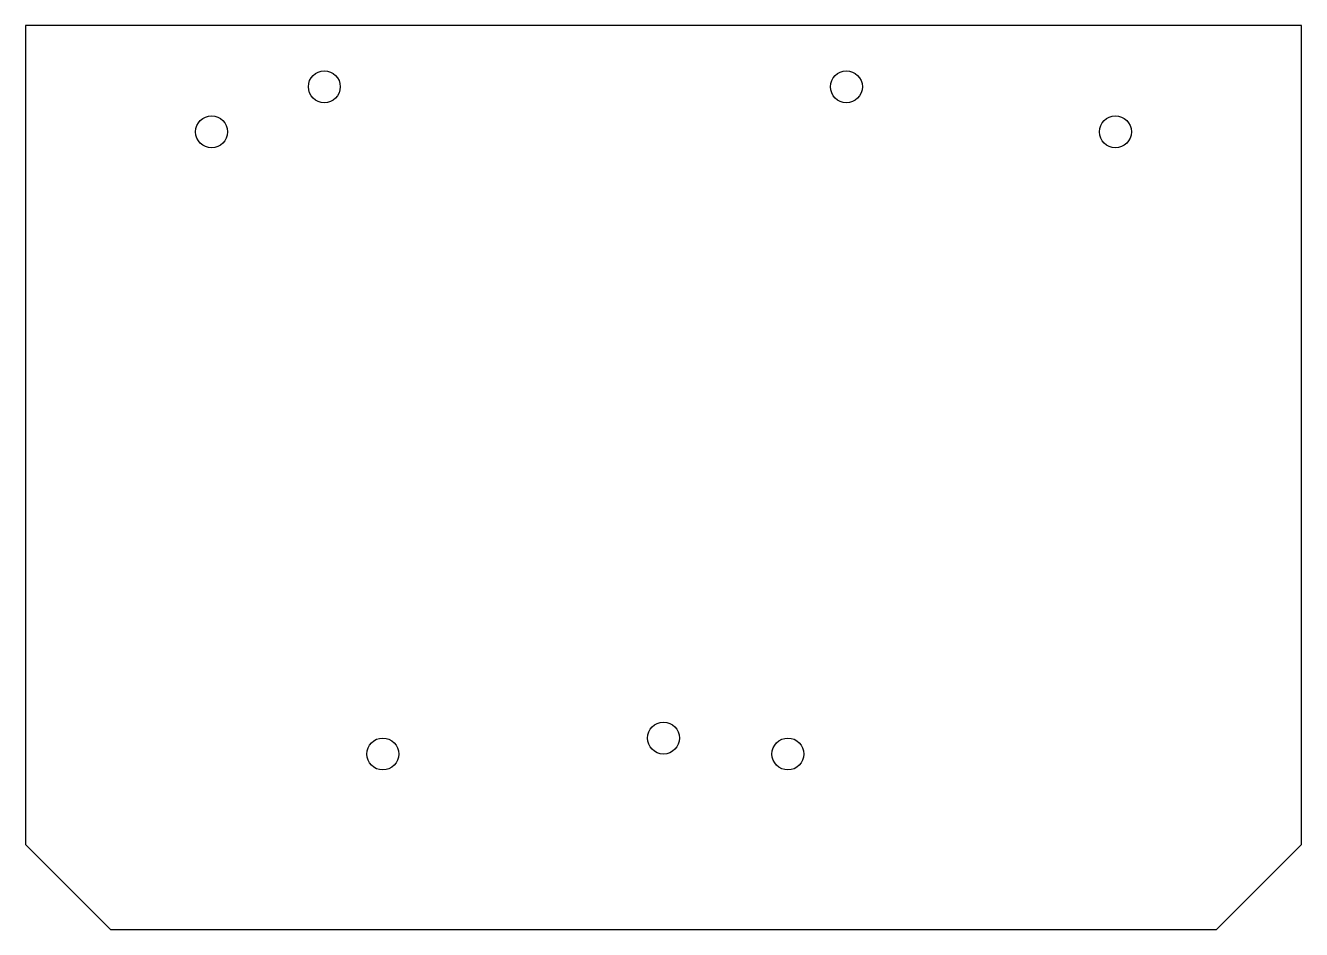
# Model space of a CAD drawing. Header units: millimetres. Extents: x -60 to 60, y -42 to 42.
import ezdxf

# ---------------------------------------------------------------- set-up
doc = ezdxf.new("R2010")
doc.units = ezdxf.units.MM

msp = doc.modelspace()

# ---------------------------------------------------------------- linework, layer by layer
at = {"color": 7, "linetype": 'Continuous', "lineweight": 25}
for p, q in [((60, 42.5), (-60, 42.5)), ((-60, 42.5), (-60, -34.5)), ((60, -34.5), (60, 42.5)), ((-52, -42.5), (-60, -34.5)), ((60, -34.5), (52, -42.5)), ((-52, -42.5), (52, -42.5))]:
    msp.add_line(p, q, dxfattribs=at)
for centre in [(-31.9, 36.74), (-31.9, 36.74), (17.2, 36.74), (17.2, 36.74), (-42.5, 32.5), (-42.5, 32.5), (42.5, 32.5), (42.5, 32.5), (0, -24.5), (0, -24.5), (-26.4, -26), (-26.4, -26), (11.7, -26), (11.7, -26)]:
    msp.add_circle(centre, 1.5, dxfattribs=at)

doc.saveas('drawing.dxf')
